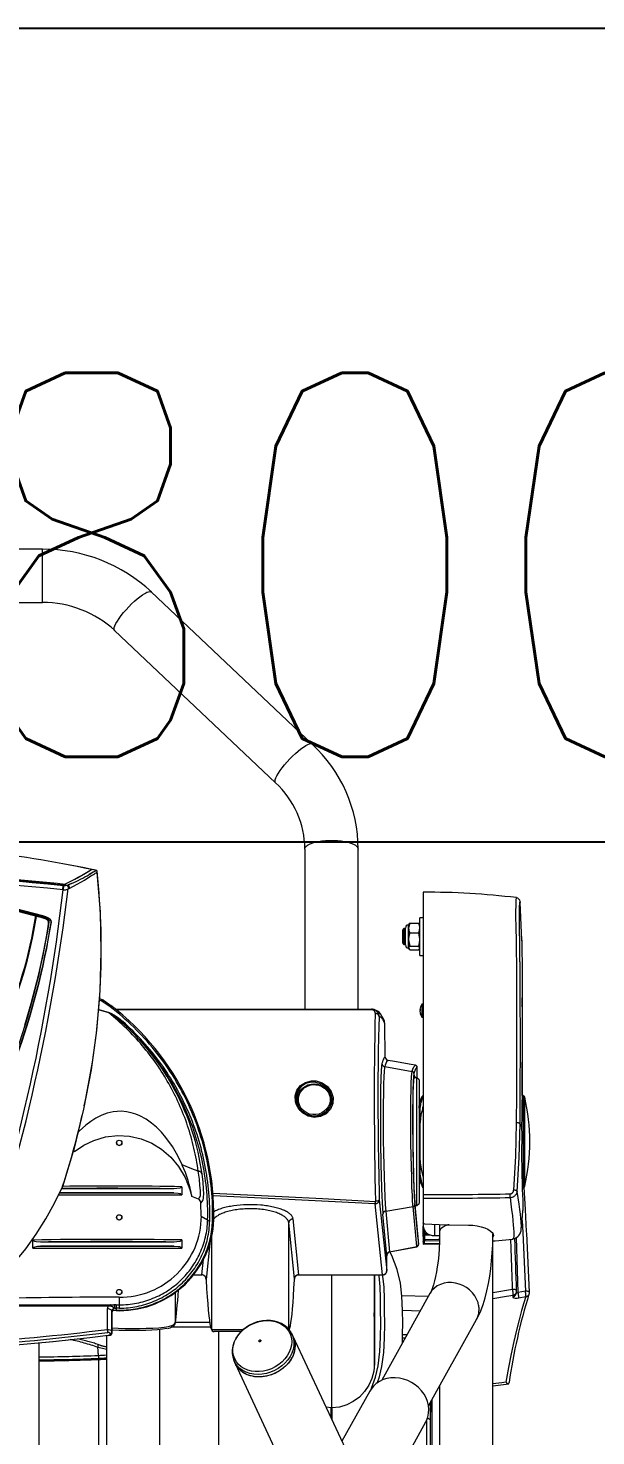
# Model space of a CAD drawing. Extents: x -32840 to 422982, y 280745 to 888746.
# Drawn here: x 218176 to 218509, y 401606 to 402431 of the extents above; entities that cross this region are included whole.
import ezdxf

# ---------------------------------------------------------------- set-up
doc = ezdxf.new("R2010")
doc.units = 0
doc.header["$LTSCALE"] = 1000
doc.header["$PDMODE"] = 3
doc.linetypes.add('HIDDEN', pattern=[0.375, 0.25, -0.125])
doc.linetypes.add('PHANTOM', pattern=[0.5, 0.25, -0.05, 0.05, -0.05, 0.05, -0.05])
doc.layers.get('Defpoints').update_dxf_attribs({"linetype": 'HIDDEN'})
doc.layers.add('a-dim', color=3, linetype='Continuous')
doc.layers.add('a-win', color=1, linetype='Continuous')
doc.layers.add('A-FUR', color=33, linetype='Continuous', plot=False, transparency=0.5)
doc.styles.add('ROMANS', font='romans.shx', dxfattribs={"width": 0.8})
doc.dimstyles.new('dim-1', dxfattribs={"dimscale": 100, "dimtxt": 2.25, "dimasz": 1, "dimexe": 1, "dimexo": 1, "dimgap": 0.5, "dimtad": 1, "dimdec": 0, "dimzin": 3, "dimdsep": 46, "dimtxsty": 'ROMANS', "dimblk": 'ARCHTICK', "dimcen": 0.0625, "dimdle": 1, "dimclrd": 256, "dimclre": 256, "dimclrt": 6, "dimadec": 0, "dimazin": 0, "dimtfac": 1, "dimtdec": 0, "dimtix": 1, "dimtmove": 1, "dimatfit": 3, "dimfxl": 1, "dimfrac": 2, "dimtolj": 1, "dimtzin": 3, "dimarcsym": 0})

# ---------------------------------------------------------------- blocks, each defined once
blk = doc.blocks.new('_ArchTick')
at = {"color": 0, "linetype": 'ByBlock', "const_width": 0.15}
blk.add_lwpolyline([(-0.5, -0.5), (0.5, 0.5)], dxfattribs=at)
blk = doc.blocks.new('*D2507')
at = {"layer": 'a-dim', "lineweight": -2, "transparency": 16777216}
for p, q in [((213890.62, 402331.23), (213890.62, 401854.05)), ((222690.62, 402331.23), (222690.62, 401854.05)), ((213790.62, 401954.05), (222790.62, 401954.05))]:
    blk.add_line(p, q, dxfattribs=at)
at = {"layer": 'Defpoints', "color": 0, "transparency": 16777216}
for p in [(213890.62, 402431.23), (222690.62, 402431.23), (222690.62, 401954.05)]:
    blk.add_point(p, dxfattribs=at)
at = {"layer": 'a-dim', "lineweight": -2, "transparency": 16777216, "xscale": 100, "yscale": 100, "zscale": 100, "rotation": 180}
blk.add_blockref('_ArchTick', (213890.62, 401954.05), dxfattribs=at)
at = {"layer": 'a-dim', "lineweight": -2, "transparency": 16777216, "xscale": 100, "yscale": 100, "zscale": 100}
blk.add_blockref('_ArchTick', (222690.62, 401954.05), dxfattribs=at)
at = {"layer": 'a-dim', "color": 6, "transparency": 16777216, "insert": (218290.62, 402116.55), "char_height": 225, "attachment_point": 5, "style": 'ROMANS'}
blk.add_mtext('\\A1;8800', dxfattribs=at)
blk = doc.blocks.new('REC-GYM-02A')
at = {"linetype": 'Continuous', "lineweight": 15}
for p, q in [((253.158, -923.287), (253.158, -916.39)), ((247.97, -922.012), (247.97, -918.294)), ((257.359, -918.798), (257.359, -923.023)), ((246.72, -918.86), (246.72, -925.415)), ((248.183, -919.145), (248.183, -921.205)), ((249.256, -919.432), (248.294, -921.169)), ((252.763, -922.539), (251.421, -919.659)), ((250.061, -920.293), (251.404, -923.173)), ((254.533, -920.319), (254.533, -923.337)), ((255.783, -923.198), (255.783, -920.319)), ((249.606, -921.895), (250.259, -920.717)), ((248.183, -921.205), (248.183, -921.621)), ((250.498, -921.501), (250.498, -921.231)), ((250.515, -921.267), (250.515, -921.501)), ((248.229, -921.544), (247.105, -923.573)), ((248.158, -921.495), (248.156, -921.495)), ((248.156, -921.539), (248.168, -921.539)), ((248.177, -921.556), (248.156, -921.558)), ((250.515, -921.484), (250.498, -921.484)), ((250.515, -921.501), (250.63, -921.514)), ((246.347, -922.064), (246.341, -922.095)), ((246.351, -922.063), (246.347, -922.064)), ((246.72, -922.018), (246.351, -922.063)), ((248.199, -924.178), (249.322, -922.15)), ((249.508, -924.618), (249.508, -922.421)), ((249.498, -924.618), (249.498, -922.537)), ((252.796, -922.62), (252.774, -922.565)), ((249.498, -922.996), (249.508, -922.997)), ((251.416, -923.198), (251.445, -923.251)), ((251.452, -923.264), (251.445, -923.251)), ((253.259, -923.287), (253.259, -923.287)), ((253.337, -923.391), (254.266, -923.391)), ((255.657, -923.242), (255.657, -923.547)), ((255.657, -923.278), (255.657, -923.242)), ((255.657, -923.759), (255.657, -923.278)), ((249.498, -923.579), (249.508, -923.695)), ((249.498, -923.612), (249.508, -923.728)), ((254.165, -923.492), (254.164, -923.5)), ((255.557, -923.78), (255.482, -923.78)), ((255.482, -923.78), (255.482, -923.78)), ((255.657, -923.726), (255.657, -923.759)), ((249.508, -924.013), (249.498, -923.977)), ((246.181, -924.168), (246.169, -924.211)), ((246.18, -924.168), (246.179, -924.171)), ((249.207, -924.721), (249.211, -925.067)), ((249.207, -924.721), (249.207, -924.721)), ((251.273, -924.618), (249.307, -924.618)), ((251.274, -924.617), (251.273, -924.617)), ((251.373, -924.5), (251.373, -924.503)), ((251.373, -924.503), (251.373, -924.518)), ((251.373, -924.503), (251.373, -924.503)), ((251.373, -924.518), (251.373, -924.518)), ((253.444, -924.503), (253.444, -924.5)), ((253.444, -924.511), (253.444, -924.503)), ((253.444, -924.503), (253.444, -924.503)), ((253.444, -924.511), (253.444, -924.511)), ((253.742, -924.618), (253.542, -924.618)), ((249.211, -925.067), (249.211, -925.067)), ((247.976, -925.35), (248.321, -925.343)), ((248.357, -925.403), (248.357, -925.342)), ((248.357, -925.519), (248.357, -925.403)), ((248.467, -925.328), (248.467, -925.397)), ((248.467, -925.328), (248.467, -925.328)), ((248.467, -925.397), (248.467, -925.397)), ((249.146, -925.156), (248.507, -925.278)), ((254.017, -925.437), (254.017, -925.247)), ((254.198, -925.295), (257.33, -925.295)), ((254.198, -925.389), (257.33, -925.388)), ((257.511, -925.246), (257.511, -925.437)), ((246.056, -925.691), (246.056, -925.701)), ((246.257, -925.462), (246.258, -925.462)), ((247.969, -925.802), (247.969, -925.642)), ((248.094, -925.54), (247.97, -925.544)), ((248.357, -925.563), (248.336, -925.563)), ((248.357, -925.519), (248.357, -925.568)), ((248.357, -925.563), (248.357, -925.763)), ((248.357, -925.763), (248.357, -925.568)), ((248.47, -925.467), (248.47, -925.471)), ((248.47, -925.471), (248.55, -926.289)), ((248.353, -925.769), (248.353, -925.771)), ((248.353, -925.83), (248.353, -925.771)), ((248.357, -926.415), (248.357, -925.84)), ((253.558, -925.996), (253.566, -926.307)), ((248.357, -926.501), (248.357, -926.415)), ((248.503, -926.242), (248.453, -926.292)), ((248.453, -929.192), (248.453, -926.292)), ((248.545, -926.242), (248.503, -926.242)), ((248.503, -926.242), (248.503, -929.242)), ((248.549, -926.284), (248.55, -926.289)), ((253.625, -926.391), (253.782, -926.46)), ((246.032, -926.657), (246.015, -926.66)), ((248.357, -926.488), (248.357, -926.471)), ((248.357, -933.064), (248.357, -926.501)), ((248.376, -926.676), (248.357, -926.676)), ((248.376, -926.677), (248.375, -926.677)), ((254.017, -926.687), (254.017, -926.496)), ((254.198, -926.545), (256.883, -926.545)), ((254.198, -926.638), (256.837, -926.638)), ((248.368, -926.955), (248.357, -926.955)), ((248.431, -928.528), (248.431, -926.98)), ((256.529, -927.516), (256.546, -927.576)), ((256.529, -927.516), (256.559, -927.526)), ((256.444, -927.959), (256.417, -927.988)), ((256.417, -927.988), (256.436, -927.993)), ((248.357, -928.529), (248.37, -928.529)), ((250.51, -928.709), (250.51, -928.72)), ((250.512, -928.756), (250.51, -928.72)), ((251.306, -928.72), (251.306, -928.709)), ((246.015, -928.825), (246.038, -928.829)), ((248.357, -928.808), (248.376, -928.808)), ((248.453, -929.192), (248.503, -929.242)), ((248.495, -929.234), (248.497, -929.487)), ((248.503, -929.242), (248.579, -929.242)), ((248.497, -929.487), (248.497, -929.487)), ((249.246, -929.727), (249.252, -930.507)), ((249.246, -929.727), (249.246, -929.727)), ((248.384, -930.664), (248.357, -930.664)), ((248.384, -930.97), (248.384, -930.664)), ((249.252, -930.507), (249.252, -930.507)), ((248.357, -930.97), (248.384, -930.97)), ((248.418, -930.731), (248.418, -930.739)), ((248.418, -930.819), (248.418, -930.852)), ((248.418, -930.833), (248.431, -930.833)), ((248.431, -930.841), (248.418, -930.841)), ((248.43, -930.841), (248.431, -930.833)), ((255.563, -930.848), (249.563, -930.848)), ((249.565, -930.848), (249.563, -930.848)), ((249.881, -930.848), (249.881, -934.607)), ((251.131, -934.607), (251.131, -930.848)), ((255.87, -931.067), (255.944, -931.094)), ((255.941, -931.063), (255.955, -931.068)), ((248.431, -932.11), (248.357, -932.11)), ((248.431, -932.11), (248.431, -932.506)), ((248.438, -932.263), (248.431, -932.274)), ((248.671, -932.241), (248.456, -932.241)), ((248.671, -932.329), (248.456, -932.329)), ((248.697, -932.274), (248.689, -932.261)), ((248.696, -932.285), (248.696, -932.274)), ((248.696, -932.485), (248.696, -932.285)), ((248.703, -932.285), (248.703, -932.281)), ((248.771, -932.356), (248.771, -932.416)), ((246.045, -932.467), (246.079, -933.35)), ((248.431, -932.506), (248.431, -932.996)), ((248.671, -932.642), (248.456, -932.642)), ((248.696, -932.754), (248.696, -932.485)), ((248.807, -932.366), (248.771, -932.366)), ((248.771, -932.416), (248.771, -932.751)), ((248.844, -932.403), (248.807, -932.366)), ((248.807, -932.387), (248.807, -932.366)), ((248.807, -932.741), (248.807, -932.387)), ((248.844, -932.42), (248.844, -932.403)), ((248.844, -932.703), (248.844, -932.42)), ((248.357, -932.996), (248.431, -932.996)), ((248.431, -932.832), (248.438, -932.843)), ((248.671, -932.866), (248.456, -932.866)), ((248.685, -932.843), (248.671, -932.866)), ((248.689, -932.845), (248.697, -932.832)), ((248.696, -932.832), (248.696, -932.754)), ((248.771, -932.741), (248.807, -932.741)), ((248.807, -932.741), (248.844, -932.703)), ((257.123, -932.897), (257.123, -932.927)), ((257.292, -933.032), (257.292, -933.003)), ((248.357, -933.592), (248.357, -933.064)), ((246.171, -933.463), (246.171, -933.465)), ((256.675, -933.768), (256.602, -933.798)), ((256.158, -934.11), (256.13, -934.126)), ((255.589, -939.728), (251.814, -936.159)), ((250.955, -937.067), (254.73, -940.636)), ((268.031, -940.388), (257.281, -940.388)), ((257.281, -941.638), (268.031, -941.638))]:
    blk.add_line(p, q, dxfattribs=at)
at = {"linetype": 'PHANTOM', "lineweight": 0}
for p, q in [((248.143, -918.33), (248.143, -921.699)), ((255.967, -922.635), (255.967, -919.002)), ((248.28, -921.196), (248.28, -919.508)), ((250.508, -924.618), (250.508, -921.484)), ((255.97, -922.731), (255.969, -922.661)), ((249.508, -922.987), (249.498, -922.987)), ((248.838, -923.144), (248.772, -923.143)), ((249.508, -923.157), (249.498, -923.157)), ((249.498, -923.228), (249.508, -923.228)), ((251.508, -923.337), (251.508, -925.837)), ((253.309, -923.337), (253.309, -923.337)), ((253.309, -923.337), (253.309, -925.577)), ((255.698, -923.207), (255.698, -923.242)), ((255.757, -923.341), (255.757, -923.828)), ((248.838, -923.789), (248.422, -923.775)), ((254.163, -923.509), (253.363, -923.509)), ((254.164, -923.5), (254.164, -924.211)), ((246.114, -924.081), (245.945, -924.111)), ((246.245, -924.144), (246.257, -924.101)), ((248.237, -924.109), (248.854, -924.13)), ((255.557, -923.79), (255.482, -923.79)), ((255.482, -923.839), (255.557, -923.839)), ((255.482, -924.094), (255.482, -923.919)), ((255.557, -923.919), (255.482, -923.919)), ((255.557, -923.839), (255.557, -923.79)), ((255.591, -923.841), (255.654, -923.875)), ((255.68, -923.916), (255.608, -923.918)), ((259.227, -923.916), (255.68, -923.916)), ((255.741, -923.885), (259.227, -923.885)), ((245.96, -924.234), (246.129, -924.205)), ((246.129, -924.205), (246.168, -925.493)), ((246.261, -924.277), (246.72, -924.198)), ((249.207, -924.721), (249.211, -925.067)), ((249.385, -926.381), (249.207, -924.721)), ((249.307, -924.621), (249.307, -924.618)), ((249.307, -924.621), (249.485, -926.285)), ((251.275, -924.621), (249.307, -924.621)), ((251.408, -925.932), (251.275, -924.621)), ((251.373, -924.503), (251.373, -924.518)), ((251.375, -924.526), (251.508, -925.837)), ((253.358, -925.356), (253.444, -924.511)), ((253.444, -924.511), (253.444, -924.503)), ((253.542, -924.621), (253.505, -924.988)), ((253.542, -924.618), (253.542, -924.621)), ((253.74, -924.621), (253.542, -924.621)), ((249.211, -925.067), (249.299, -926.041)), ((248.321, -925.416), (247.973, -925.421)), ((248.321, -925.343), (248.321, -925.416)), ((248.467, -925.328), (248.467, -925.397)), ((248.551, -926.265), (248.467, -925.328)), ((249.147, -925.16), (248.508, -925.282)), ((248.508, -925.282), (248.593, -926.219)), ((249.233, -926.115), (249.147, -925.16)), ((248.094, -925.807), (248.094, -925.54)), ((248.318, -925.557), (248.191, -925.559)), ((248.318, -925.581), (248.318, -925.654)), ((248.47, -925.467), (248.549, -926.284)), ((253.558, -925.996), (253.409, -925.913)), ((249.233, -926.115), (248.593, -926.219)), ((245.975, -926.698), (245.975, -928.081)), ((246.015, -928.093), (246.015, -926.66)), ((245.975, -928.081), (245.975, -928.787)), ((246.015, -928.825), (246.015, -928.093)), ((248.495, -929.234), (248.497, -929.487)), ((248.554, -929.271), (248.549, -929.242)), ((249.257, -929.503), (248.613, -929.39)), ((249.246, -929.727), (249.252, -930.507)), ((249.383, -930.67), (249.389, -930.67)), ((255.963, -930.846), (255.72, -930.774)), ((255.726, -930.763), (255.964, -930.833)), ((248.703, -932.285), (248.703, -932.291)), ((248.703, -932.291), (248.703, -932.487)), ((248.703, -932.487), (248.703, -932.749)), ((248.703, -932.749), (248.703, -932.822)), ((256.675, -933.764), (256.675, -933.768)), ((256.791, -933.743), (256.799, -933.743)), ((256.799, -933.757), (256.799, -933.743)), ((257.281, -940.388), (257.281, -941.638))]:
    blk.add_line(p, q, dxfattribs=at)
at = {"linetype": 'PHANTOM', "lineweight": 0, "flags": 128}
for points in [[(248.183, -921.205), (248.185, -921.214), (248.191, -921.222), (248.2, -921.23), (248.211, -921.236), (248.226, -921.242), (248.243, -921.246), (248.258, -921.248)], [(245.945, -924.111), (245.993, -923.963), (246.047, -923.783), (246.107, -923.568), (246.169, -923.324), (246.231, -923.057), (246.293, -922.766), (246.355, -922.444), (246.414, -922.1)], [(246.414, -922.1), (246.509, -922.088), (246.72, -922.062)], [(249.312, -924.614), (249.307, -924.588), (249.28, -924.328), (249.269, -924.06), (249.268, -923.789), (249.266, -923.464), (249.269, -923.134), (249.287, -922.8), (249.331, -922.466), (249.397, -922.199), (249.444, -922.071)], [(249.578, -921.929), (249.564, -921.962), (249.472, -922.22), (249.41, -922.485), (249.369, -922.82), (249.353, -923.154), (249.351, -923.484), (249.353, -923.808), (249.354, -924.077), (249.362, -924.341), (249.386, -924.598), (249.39, -924.618)], [(251.445, -923.251), (251.421, -923.2), (251.397, -923.122), (251.387, -923.039), (251.39, -922.955), (251.406, -922.869), (251.436, -922.784), (251.477, -922.702), (251.531, -922.623), (251.596, -922.55), (251.67, -922.483), (251.752, -922.424), (251.841, -922.375), (251.934, -922.335), (252.032, -922.306), (252.13, -922.289), (252.228, -922.283), (252.324, -922.288), (252.416, -922.305), (252.502, -922.334), (252.581, -922.373), (252.651, -922.422), (252.711, -922.481), (252.76, -922.547), (252.789, -922.602)], [(252.2, -923.525), (252.104, -923.543), (252.008, -923.548), (251.915, -923.542), (251.826, -923.524), (251.742, -923.495), (251.666, -923.456), (251.599, -923.407), (251.542, -923.348), (251.497, -923.282), (251.464, -923.21), (251.444, -923.132), (251.437, -923.051), (251.443, -922.968), (251.463, -922.884), (251.496, -922.802), (251.541, -922.722), (251.597, -922.647), (251.664, -922.578), (251.74, -922.516), (251.823, -922.463), (251.912, -922.418), (252.005, -922.385), (252.101, -922.362), (252.197, -922.351), (252.292, -922.351), (252.384, -922.363), (252.47, -922.386), (252.55, -922.42), (252.622, -922.465), (252.684, -922.519), (252.735, -922.581), (252.774, -922.651), (252.801, -922.726), (252.815, -922.806), (252.815, -922.888), (252.802, -922.972), (252.776, -923.055), (252.737, -923.136), (252.686, -923.213), (252.624, -923.286), (252.553, -923.351), (252.473, -923.409), (252.387, -923.458), (252.295, -923.497), (252.2, -923.525)], [(255.969, -922.661), (255.969, -922.656), (255.969, -922.651), (255.97, -922.647), (255.971, -922.643), (255.972, -922.641), (255.973, -922.639), (255.975, -922.638), (255.976, -922.638)], [(252.187, -923.093), (252.178, -923.093), (252.169, -923.091), (252.163, -923.086), (252.16, -923.078), (252.161, -923.07), (252.166, -923.062), (252.173, -923.056), (252.182, -923.052), (252.191, -923.052), (252.2, -923.054), (252.206, -923.06), (252.208, -923.067), (252.208, -923.075), (252.203, -923.083), (252.196, -923.089), (252.187, -923.093)], [(255.783, -922.87), (255.873, -922.889), (255.983, -922.918)], [(248.734, -923.212), (248.744, -923.212), (248.838, -923.214)], [(253.309, -923.337), (253.297, -923.337), (253.271, -923.337), (253.231, -923.337), (253.178, -923.337), (253.111, -923.337), (253.034, -923.337), (252.946, -923.337), (252.849, -923.337), (252.746, -923.337), (252.636, -923.337), (252.575, -923.337)], [(255.657, -923.373), (255.655, -923.373), (255.506, -923.367), (255.343, -923.363), (255.179, -923.361), (255.01, -923.362), (254.85, -923.365), (254.694, -923.372), (254.556, -923.38), (254.43, -923.393), (254.329, -923.41), (254.249, -923.432), (254.195, -923.458), (254.167, -923.49), (254.164, -923.5)], [(255.698, -923.242), (255.69, -923.244), (255.682, -923.247), (255.675, -923.25), (255.669, -923.255), (255.664, -923.26), (255.66, -923.266), (255.658, -923.272), (255.657, -923.278)], [(255.757, -923.341), (255.734, -923.341), (255.703, -923.333), (255.679, -923.319), (255.663, -923.3), (255.657, -923.278)], [(255.741, -923.203), (255.739, -923.203), (255.698, -923.207)], [(255.698, -923.242), (255.701, -923.253), (255.709, -923.263), (255.721, -923.269), (255.737, -923.271), (255.749, -923.271)], [(255.482, -923.79), (255.482, -923.787), (255.482, -923.785), (255.482, -923.784), (255.482, -923.782), (255.482, -923.781), (255.482, -923.78), (255.482, -923.78), (255.482, -923.78)], [(255.557, -923.79), (255.557, -923.787), (255.557, -923.785), (255.557, -923.784), (255.557, -923.782), (255.557, -923.781), (255.557, -923.78), (255.557, -923.78), (255.557, -923.78)], [(255.757, -923.828), (255.738, -923.827), (255.719, -923.823), (255.702, -923.816), (255.686, -923.808), (255.674, -923.797), (255.665, -923.785), (255.659, -923.772), (255.657, -923.759)], [(246.257, -924.101), (246.253, -924.088), (246.232, -924.079), (246.198, -924.075), (246.154, -924.076), (246.114, -924.081)], [(246.72, -924.062), (246.402, -924.117), (246.245, -924.144)], [(247.07, -923.969), (247.102, -924.051), (247.146, -924.128), (247.202, -924.201), (247.268, -924.266), (247.342, -924.322), (247.423, -924.368), (247.509, -924.403), (247.599, -924.427), (247.689, -924.438), (247.779, -924.436), (247.866, -924.422), (247.948, -924.396), (248.024, -924.358), (248.091, -924.31), (248.149, -924.252), (248.195, -924.185), (248.199, -924.178)], [(255.482, -923.919), (255.482, -923.916), (255.482, -923.91), (255.482, -923.901), (255.482, -923.89), (255.482, -923.878), (255.482, -923.864), (255.482, -923.851), (255.482, -923.839)], [(255.557, -923.919), (255.557, -923.916), (255.557, -923.91), (255.557, -923.901), (255.557, -923.89), (255.557, -923.878), (255.557, -923.864), (255.557, -923.851), (255.557, -923.839)], [(255.608, -923.918), (255.603, -923.916), (255.598, -923.91), (255.594, -923.902), (255.591, -923.891), (255.589, -923.878), (255.589, -923.865), (255.589, -923.852), (255.591, -923.841)], [(255.654, -923.875), (255.656, -923.883), (255.658, -923.891), (255.66, -923.898), (255.664, -923.904), (255.667, -923.909), (255.671, -923.912), (255.675, -923.915), (255.68, -923.916)], [(245.864, -924.208), (245.864, -924.211), (245.868, -924.217), (245.877, -924.222), (245.888, -924.227), (245.903, -924.23), (245.921, -924.233), (245.94, -924.234), (245.96, -924.234)], [(246.038, -925.892), (246.022, -925.603), (245.96, -924.234)], [(246.129, -924.205), (246.143, -924.199), (246.157, -924.193), (246.169, -924.191), (246.175, -924.192), (246.177, -924.195)], [(246.164, -924.243), (246.165, -924.247), (246.17, -924.254), (246.178, -924.261), (246.19, -924.267), (246.205, -924.272), (246.222, -924.275), (246.241, -924.277), (246.261, -924.277)], [(251.293, -924.616), (251.293, -924.616), (251.294, -924.619)], [(248.357, -925.403), (248.357, -925.405), (248.355, -925.408), (248.351, -925.41), (248.347, -925.412), (248.341, -925.413), (248.335, -925.414), (248.328, -925.415), (248.321, -925.416)], [(248.508, -925.282), (248.507, -925.279), (248.507, -925.278)], [(249.147, -925.16), (249.146, -925.157), (249.146, -925.156)], [(246.056, -925.701), (246.053, -925.737), (246.057, -925.863), (246.064, -925.945), (246.074, -926.039), (246.089, -926.153), (246.106, -926.28), (246.127, -926.422), (246.15, -926.576)], [(246.32, -926.431), (246.3, -926.282), (246.282, -926.141), (246.265, -926.008), (246.252, -925.888), (246.242, -925.79), (246.235, -925.703), (246.232, -925.628), (246.231, -925.565), (246.234, -925.516), (246.241, -925.482), (246.25, -925.464), (246.257, -925.462)], [(246.72, -925.564), (246.719, -925.566), (246.716, -925.574)], [(247.749, -925.796), (247.775, -925.789), (247.838, -925.766), (247.889, -925.741), (247.929, -925.714), (247.955, -925.685), (247.968, -925.655), (247.969, -925.642)], [(248.252, -925.582), (248.318, -925.581), (248.318, -925.581), (248.318, -925.581)], [(248.318, -925.443), (248.318, -925.445), (248.318, -925.479), (248.318, -925.557)], [(253.293, -925.897), (253.288, -925.898), (253.284, -925.898), (253.279, -925.9), (253.275, -925.902), (253.272, -925.904), (253.27, -925.906), (253.269, -925.909), (253.268, -925.912)], [(253.409, -925.913), (253.408, -925.907), (253.405, -925.902), (253.401, -925.897), (253.394, -925.892), (253.387, -925.889), (253.378, -925.886), (253.369, -925.884), (253.359, -925.883)], [(248.593, -926.219), (248.596, -926.26), (248.603, -926.36), (248.609, -926.48), (248.618, -926.677), (248.625, -926.904), (248.632, -927.156), (248.638, -927.424), (248.642, -927.701), (248.644, -927.979), (248.645, -928.251), (248.645, -928.508), (248.642, -928.743), (248.639, -928.951), (248.634, -929.124), (248.627, -929.258), (248.621, -929.342), (248.613, -929.39)], [(249.257, -929.503), (249.262, -929.477), (249.271, -929.393), (249.278, -929.262), (249.285, -929.088), (249.289, -928.876), (249.292, -928.631), (249.294, -928.362), (249.293, -928.075), (249.29, -927.779), (249.286, -927.483), (249.28, -927.193), (249.273, -926.919), (249.265, -926.669), (249.255, -926.449), (249.245, -926.266), (249.239, -926.184), (249.233, -926.115)], [(249.385, -926.381), (249.387, -926.374), (249.392, -926.368), (249.401, -926.362), (249.411, -926.356), (249.424, -926.351), (249.439, -926.347), (249.456, -926.344), (249.473, -926.343)], [(249.389, -930.67), (249.397, -930.441), (249.403, -930.176), (249.409, -929.882), (249.413, -929.559), (249.415, -929.212), (249.416, -928.847), (249.415, -928.469), (249.413, -928.08), (249.409, -927.687), (249.403, -927.296), (249.397, -926.908), (249.389, -926.531), (249.385, -926.381)], [(253.289, -926.537), (251.66, -926.456), (250.715, -926.408), (249.473, -926.343)], [(249.485, -926.285), (251.672, -926.397), (253.283, -926.476)], [(253.542, -926.985), (253.521, -926.795), (253.51, -926.635), (253.508, -926.512), (253.51, -926.446), (253.515, -926.401), (253.518, -926.386), (253.52, -926.381), (253.521, -926.379), (253.522, -926.378), (253.522, -926.378), (253.522, -926.378), (253.522, -926.377), (253.524, -926.374), (253.532, -926.361), (253.566, -926.307)], [(246.15, -926.576), (246.103, -927.369), (246.084, -928.158)], [(246.172, -928.187), (246.191, -927.4), (246.237, -926.608)], [(253.58, -926.461), (253.58, -926.461), (253.58, -926.461), (253.58, -926.462), (253.58, -926.462), (253.58, -926.463), (253.579, -926.465), (253.579, -926.471), (253.578, -926.485), (253.577, -926.53), (253.58, -926.594), (253.588, -926.713), (253.603, -926.866), (253.631, -927.048)], [(256.005, -934.058), (255.932, -933.131), (255.91, -932.205), (255.937, -931.278), (256.014, -930.352), (256.141, -929.428), (256.317, -928.507), (256.542, -927.592), (256.815, -926.683)], [(246.171, -933.465), (246.171, -933.465), (246.175, -933.451), (246.18, -933.413), (246.184, -933.35), (246.187, -933.267), (246.189, -933.162), (246.189, -933.08), (246.188, -932.989), (246.185, -932.802), (246.179, -932.425), (246.171, -931.704), (246.166, -930.975), (246.165, -930.239), (246.166, -929.496), (246.168, -928.844), (246.172, -928.187)], [(250.909, -928.312), (251.051, -928.341), (251.184, -928.418), (251.241, -928.472), (251.287, -928.535), (251.323, -928.603), (251.346, -928.676), (251.354, -928.82), (251.314, -928.95), (251.232, -929.058), (251.114, -929.134), (250.97, -929.17), (250.865, -929.167), (250.72, -929.123), (250.596, -929.037), (250.509, -928.918), (250.467, -928.779), (250.475, -928.636), (250.532, -928.503), (250.631, -928.398), (250.76, -928.331), (250.909, -928.312)], [(250.51, -928.72), (250.512, -928.684), (250.527, -928.614), (250.555, -928.547), (250.596, -928.487), (250.648, -928.436), (250.71, -928.394), (250.779, -928.364), (250.852, -928.348), (250.928, -928.344), (251.003, -928.355), (251.074, -928.378), (251.14, -928.414), (251.197, -928.461), (251.243, -928.517), (251.278, -928.581), (251.299, -928.649), (251.306, -928.72)], [(250.537, -928.762), (250.537, -928.692), (250.552, -928.625), (250.58, -928.561), (250.621, -928.503), (250.673, -928.455), (250.734, -928.416), (250.801, -928.39), (250.873, -928.377), (250.946, -928.377), (251.018, -928.391), (251.086, -928.418), (251.146, -928.456), (251.198, -928.505), (251.238, -928.563), (251.266, -928.627), (251.28, -928.695), (251.28, -928.764), (251.265, -928.832), (251.237, -928.896), (251.196, -928.953), (251.144, -929.002), (251.083, -929.04), (251.015, -929.066), (250.943, -929.08), (250.87, -929.079), (250.799, -929.066), (250.731, -929.039), (250.67, -929), (250.619, -928.951), (250.578, -928.893), (250.551, -928.829), (250.537, -928.762)], [(248.613, -929.39), (248.61, -929.401), (248.597, -929.44), (248.572, -929.499), (248.546, -929.531), (248.538, -929.535)], [(249.18, -929.649), (249.213, -929.616), (249.246, -929.539), (249.257, -929.503)], [(255.433, -930.553), (255.43, -930.551), (255.427, -930.55), (255.423, -930.55), (255.419, -930.551), (255.414, -930.552), (255.41, -930.555), (255.405, -930.557), (255.4, -930.561)], [(255.72, -930.774), (255.662, -930.749), (255.607, -930.718), (255.5, -930.644), (255.4, -930.561)], [(255.433, -930.553), (255.625, -930.705), (255.726, -930.763)], [(249.557, -930.835), (252.258, -930.834), (253.951, -930.833), (255.544, -930.832)], [(249.565, -930.848), (249.564, -930.848), (249.563, -930.847), (249.562, -930.846), (249.561, -930.845), (249.559, -930.843), (249.558, -930.84), (249.558, -930.838), (249.557, -930.835)], [(255.563, -930.848), (253.961, -930.848), (252.266, -930.848), (249.565, -930.848)], [(255.694, -930.905), (255.689, -930.91), (255.685, -930.914), (255.681, -930.92), (255.679, -930.925), (255.677, -930.93), (255.676, -930.934), (255.677, -930.938), (255.679, -930.94)], [(255.694, -930.905), (255.886, -931.035), (255.941, -931.063)], [(248.703, -932.357), (248.7, -932.357), (248.698, -932.356), (248.697, -932.354), (248.696, -932.353)], [(248.703, -932.487), (248.7, -932.487), (248.698, -932.486), (248.697, -932.486), (248.696, -932.485)], [(248.703, -932.749), (248.7, -932.749), (248.698, -932.75), (248.697, -932.752), (248.696, -932.754)], [(246.099, -933.173), (246.099, -933.195), (246.095, -933.27), (246.091, -933.324), (246.086, -933.359), (246.082, -933.371), (246.08, -933.363)], [(256.652, -933.684), (256.464, -933.782), (256.299, -933.878), (256.144, -933.974), (256.086, -934.011), (256.062, -934.025), (256.043, -934.037)], [(256.652, -933.684), (256.664, -933.678), (256.676, -933.672)], [(256.802, -933.649), (256.733, -933.652), (256.676, -933.672)], [(256.802, -933.649), (256.805, -933.649), (256.809, -933.649)], [(256.006, -934.102), (256.089, -934.06), (256.186, -934.01)], [(256.602, -933.798), (256.638, -933.781), (256.675, -933.764)], [(256.675, -933.764), (256.689, -933.758), (256.702, -933.753)], [(256.702, -933.753), (256.744, -933.742), (256.791, -933.743)], [(256.043, -934.037), (256.024, -934.048), (256.005, -934.058)], [(256.026, -934.103), (256.078, -934.115), (256.13, -934.126)], [(251.131, -934.607), (251.124, -934.637), (251.103, -934.667), (251.069, -934.695), (251.022, -934.722), (250.964, -934.746), (250.896, -934.766), (250.818, -934.783), (250.734, -934.797), (250.645, -934.806), (250.553, -934.81), (250.459, -934.81), (250.367, -934.806), (250.278, -934.797), (250.193, -934.783), (250.116, -934.766), (250.048, -934.746), (249.989, -934.722), (249.943, -934.695), (249.909, -934.667), (249.888, -934.637), (249.881, -934.607)], [(251.814, -936.159), (251.822, -936.169), (251.826, -936.195), (251.822, -936.23), (251.807, -936.274), (251.783, -936.325), (251.75, -936.382), (251.709, -936.445), (251.66, -936.511), (251.606, -936.58), (251.546, -936.65), (251.483, -936.718), (251.418, -936.785), (251.352, -936.847), (251.286, -936.904), (251.223, -936.955), (251.164, -936.998), (251.109, -937.033), (251.061, -937.058), (251.019, -937.073), (250.986, -937.078), (250.962, -937.072), (250.955, -937.067)], [(255.589, -939.728), (255.597, -939.739), (255.601, -939.764), (255.597, -939.799), (255.582, -939.843), (255.558, -939.894), (255.525, -939.952), (255.484, -940.014), (255.435, -940.081), (255.381, -940.15), (255.321, -940.219), (255.258, -940.288), (255.193, -940.354), (255.127, -940.416), (255.061, -940.474), (254.998, -940.524), (254.939, -940.567), (254.884, -940.602), (254.836, -940.627), (254.794, -940.642), (254.761, -940.647), (254.737, -940.642), (254.73, -940.636)]]:
    blk.add_lwpolyline(points, dxfattribs=at)
at = {"linetype": 'Continuous', "lineweight": 15, "flags": 128}
for points in [[(248.294, -921.169), (248.278, -921.2), (248.246, -921.284), (248.227, -921.372), (248.222, -921.462), (248.231, -921.555), (248.252, -921.646), (248.287, -921.736), (248.334, -921.822), (248.393, -921.902), (248.462, -921.976), (248.54, -922.041), (248.626, -922.097), (248.718, -922.142), (248.814, -922.176), (248.912, -922.198), (249.012, -922.207)], [(248.158, -921.557), (248.157, -921.55), (248.156, -921.539)], [(249.498, -922.537), (249.513, -922.362), (249.558, -922.191), (249.63, -922.029), (249.728, -921.882), (249.85, -921.752), (249.994, -921.645), (250.148, -921.568), (250.315, -921.519), (250.498, -921.501)], [(249.012, -922.207), (249.11, -922.204), (249.205, -922.189), (249.296, -922.161), (249.38, -922.121), (249.456, -922.071), (249.522, -922.01), (249.578, -921.941), (249.606, -921.895)], [(251.416, -923.198), (251.393, -923.148), (251.369, -923.069), (251.358, -922.986), (251.361, -922.901), (251.378, -922.815), (251.407, -922.729), (251.449, -922.646), (251.503, -922.567), (251.568, -922.494), (251.642, -922.427), (251.725, -922.368), (251.814, -922.318), (251.908, -922.278), (252.006, -922.249), (252.105, -922.232), (252.204, -922.225), (252.3, -922.231), (252.392, -922.248), (252.479, -922.277), (252.558, -922.316), (252.628, -922.366), (252.688, -922.424), (252.737, -922.491), (252.774, -922.564), (252.774, -922.565)], [(251.416, -923.198), (251.386, -923.131), (251.365, -923.051), (251.358, -922.968), (251.364, -922.882), (251.383, -922.796), (251.415, -922.711), (251.46, -922.629), (251.516, -922.551), (251.583, -922.479), (251.66, -922.413), (251.744, -922.356), (251.834, -922.309), (251.929, -922.271), (252.027, -922.244), (252.126, -922.229), (252.225, -922.226), (252.32, -922.234), (252.412, -922.254), (252.497, -922.285), (252.574, -922.326), (252.642, -922.378), (252.7, -922.438), (252.746, -922.506), (252.774, -922.565)], [(252.198, -923.529), (252.249, -923.515), (252.339, -923.482), (252.427, -923.439), (252.508, -923.388), (252.584, -923.328), (252.651, -923.262), (252.709, -923.189), (252.757, -923.111), (252.794, -923.029), (252.819, -922.945), (252.832, -922.861), (252.832, -922.777), (252.82, -922.696), (252.796, -922.619), (252.787, -922.601)], [(252.789, -922.602), (252.796, -922.62), (252.796, -922.62)], [(248.838, -923.024), (248.838, -923.225), (248.836, -923.485), (248.837, -923.782), (248.853, -924.119), (248.891, -924.423), (248.969, -924.741), (249.093, -925.07), (249.137, -925.158)], [(251.453, -923.265), (251.492, -923.323), (251.546, -923.383), (251.61, -923.435), (251.681, -923.478), (251.76, -923.512), (251.845, -923.535), (251.934, -923.549), (252.027, -923.551), (252.12, -923.543), (252.198, -923.529)], [(252.626, -923.287), (252.727, -923.287), (252.825, -923.287), (252.916, -923.287), (252.999, -923.287), (253.072, -923.287), (253.135, -923.287), (253.185, -923.287), (253.223, -923.287), (253.248, -923.287), (253.259, -923.287)], [(253.341, -923.39), (253.329, -923.351), (253.314, -923.32), (253.3, -923.303), (253.281, -923.291), (253.259, -923.287)], [(254.35, -923.364), (254.35, -923.364), (254.291, -923.38), (254.241, -923.401), (254.204, -923.426), (254.181, -923.452), (254.167, -923.482), (254.166, -923.492)], [(254.365, -923.362), (254.368, -923.361), (254.467, -923.344), (254.582, -923.331), (254.717, -923.322), (254.861, -923.316), (255.018, -923.312), (255.174, -923.312), (255.334, -923.313), (255.484, -923.317), (255.63, -923.323), (255.657, -923.326)], [(255.742, -923.199), (255.7, -923.203), (255.689, -923.203)], [(255.741, -923.203), (255.741, -923.201), (255.741, -923.2), (255.741, -923.199), (255.742, -923.199)], [(247.105, -923.573), (247.069, -923.641), (247.007, -923.778), (246.951, -923.924), (246.902, -924.081), (246.86, -924.244), (246.824, -924.413), (246.794, -924.586), (246.769, -924.764), (246.75, -924.947), (246.735, -925.134), (246.725, -925.325), (246.72, -925.52), (246.72, -925.577)], [(255.657, -923.547), (255.657, -923.584), (255.657, -923.617), (255.657, -923.648), (255.657, -923.676), (255.657, -923.7), (255.657, -923.722), (255.657, -923.732)], [(258.883, -924.108), (258.546, -924.345), (258.232, -924.613), (257.94, -924.91), (257.672, -925.23), (257.427, -925.57), (257.203, -925.93), (257, -926.302), (256.815, -926.683)], [(245.865, -924.205), (245.928, -925.596), (245.93, -925.632)], [(247.969, -925.642), (247.97, -925.554), (247.974, -925.391), (247.981, -925.235), (247.992, -925.085), (248.007, -924.944), (248.024, -924.811), (248.044, -924.689), (248.066, -924.577), (248.09, -924.477), (248.115, -924.389), (248.14, -924.313), (248.164, -924.252), (248.186, -924.203), (248.199, -924.178)], [(251.293, -924.616), (251.288, -924.617), (251.27, -924.618)], [(251.275, -924.621), (251.275, -924.62), (251.274, -924.618)], [(251.373, -924.518), (251.368, -924.551), (251.356, -924.571)], [(246.723, -925.414), (246.665, -925.419), (246.257, -925.46)], [(248.357, -925.342), (248.093, -925.346), (247.976, -925.348)], [(254.198, -925.295), (254.098, -925.288), (254.069, -925.281), (254.05, -925.275), (254.03, -925.266), (254.023, -925.26), (254.018, -925.253), (254.017, -925.248), (254.017, -925.247)], [(254.017, -925.437), (254.018, -925.432), (254.021, -925.426), (254.03, -925.418), (254.063, -925.404), (254.13, -925.392), (254.198, -925.389)], [(257.511, -925.246), (257.51, -925.252), (257.506, -925.258), (257.497, -925.265), (257.464, -925.28), (257.398, -925.292), (257.33, -925.295)], [(257.33, -925.388), (257.43, -925.396), (257.458, -925.402), (257.478, -925.408), (257.497, -925.418), (257.504, -925.423), (257.509, -925.43), (257.511, -925.435), (257.511, -925.437)], [(245.93, -925.637), (245.956, -926.149), (245.986, -926.677)], [(246.055, -925.701), (246.029, -925.998), (246.02, -926.129)], [(247.292, -925.788), (247.188, -925.784), (247.088, -925.771), (246.995, -925.749), (246.912, -925.721), (246.84, -925.687), (246.782, -925.65), (246.74, -925.611), (246.715, -925.573), (246.708, -925.537), (246.719, -925.504), (246.721, -925.503)], [(246.718, -925.578), (246.719, -925.578), (246.72, -925.577)], [(247.972, -925.448), (248.004, -925.447), (248.318, -925.443)], [(248.321, -925.815), (247.807, -925.796), (247.292, -925.788)], [(248.321, -925.815), (248.333, -925.817), (248.344, -925.821), (248.352, -925.828), (248.357, -925.836), (248.357, -925.84)], [(246.043, -927.784), (246.047, -927.575), (246.048, -927.355), (246.046, -927.153), (246.041, -926.948), (246.037, -926.783), (246.031, -926.622), (246.027, -926.495), (246.023, -926.379), (246.02, -926.287), (246.018, -926.212), (246.018, -926.154), (246.019, -926.129)], [(256.529, -927.516), (256.314, -927.661), (256.079, -927.773), (255.801, -927.854), (255.514, -927.887), (255.239, -927.87), (254.97, -927.809), (254.719, -927.706), (254.489, -927.565), (254.275, -927.38), (254.093, -927.163), (253.938, -926.904), (253.825, -926.622), (253.782, -926.46)], [(254.198, -926.545), (254.098, -926.537), (254.069, -926.531), (254.05, -926.525), (254.03, -926.515), (254.023, -926.51), (254.018, -926.503), (254.017, -926.498), (254.017, -926.496)], [(254.017, -926.687), (254.018, -926.681), (254.021, -926.676), (254.03, -926.668), (254.063, -926.654), (254.13, -926.641), (254.198, -926.638)], [(248.431, -927.367), (248.424, -927.25), (248.413, -927.147), (248.394, -927.061), (248.376, -926.993), (248.366, -926.944), (248.358, -926.918), (248.353, -926.914)], [(253.631, -927.048), (253.776, -927.106), (254.004, -927.196)], [(254.004, -927.196), (254.11, -927.413), (254.236, -927.628), (254.388, -927.839), (254.492, -927.962), (254.61, -928.081), (254.723, -928.177), (254.851, -928.268), (254.995, -928.347), (255.094, -928.389), (255.2, -928.422), (255.312, -928.445), (255.427, -928.455), (255.529, -928.453), (255.627, -928.442), (255.764, -928.41), (255.888, -928.365), (256.027, -928.296), (256.15, -928.218), (256.261, -928.132), (256.417, -927.988)], [(246.048, -928.095), (246.046, -927.885), (246.043, -927.784)], [(246.044, -932.456), (246.044, -932.463), (246.044, -932.469), (246.044, -932.464), (246.043, -932.45), (246.043, -932.412), (246.042, -932.354), (246.041, -932.288), (246.039, -932.146), (246.037, -931.995), (246.036, -931.808), (246.034, -931.615), (246.032, -931.221), (246.032, -930.819), (246.032, -930.411), (246.032, -930.205), (246.034, -929.79), (246.036, -929.37), (246.038, -928.945), (246.039, -928.514), (246.04, -928.398)], [(248.354, -928.57), (248.365, -928.553), (248.374, -928.513), (248.389, -928.452), (248.409, -928.374), (248.422, -928.276), (248.431, -928.142)], [(250.912, -928.332), (250.909, -928.332), (250.771, -928.35), (250.65, -928.412), (250.556, -928.511), (250.503, -928.635), (250.495, -928.77), (250.534, -928.9), (250.617, -929.012), (250.734, -929.093), (250.871, -929.134), (250.97, -929.137), (251.106, -929.105), (251.217, -929.033), (251.295, -928.933), (251.333, -928.81), (251.325, -928.675), (251.27, -928.543), (251.172, -928.433), (251.047, -928.36), (250.912, -928.332)], [(248.368, -928.529), (248.366, -928.537), (248.36, -928.561)], [(248.453, -928.529), (248.438, -928.642), (248.408, -928.729), (248.391, -928.782), (248.38, -928.807), (248.376, -928.808)], [(251.313, -928.635), (251.319, -928.673), (251.319, -928.745), (251.305, -928.815), (251.278, -928.882), (251.238, -928.944), (251.186, -928.997), (251.126, -929.04), (251.057, -929.072), (250.984, -929.092), (250.908, -929.099), (250.833, -929.092), (250.759, -929.072), (250.691, -929.04), (250.63, -928.997), (250.579, -928.944), (250.539, -928.882), (250.512, -928.815), (250.498, -928.745), (250.498, -928.673), (250.509, -928.609)], [(251.306, -928.72), (251.306, -928.721), (251.299, -928.792), (251.278, -928.86), (251.243, -928.924), (251.196, -928.98), (251.139, -929.027), (251.073, -929.063), (251.002, -929.086), (250.927, -929.096), (250.851, -929.093), (250.778, -929.076), (250.709, -929.046), (250.647, -929.004), (250.595, -928.953), (250.554, -928.892), (250.526, -928.826), (250.512, -928.756)], [(257.696, -930.475), (257.545, -930.982), (257.366, -931.669), (257.262, -932.139), (257.2, -932.46), (257.162, -932.68), (257.144, -932.79), (257.136, -932.845), (257.138, -932.901), (257.159, -932.934), (257.194, -932.96), (257.239, -932.976), (257.285, -932.99), (257.379, -933.017), (258.125, -933.212)], [(248.538, -929.535), (248.636, -929.553), (249.03, -929.622), (249.18, -929.649)], [(249.252, -930.507), (249.263, -930.567), (249.266, -930.573)], [(249.265, -930.573), (249.281, -930.609), (249.321, -930.687), (249.357, -930.739), (249.391, -930.777), (249.429, -930.806), (249.471, -930.829), (249.518, -930.844), (249.563, -930.848)], [(255.87, -931.067), (255.829, -931.043), (255.679, -930.94)], [(255.941, -931.063), (255.894, -931.05), (255.848, -931.041), (255.84, -931.041), (255.837, -931.042), (255.836, -931.043), (255.835, -931.044), (255.835, -931.046), (255.837, -931.048), (255.84, -931.051), (255.851, -931.058), (255.87, -931.067)], [(246.086, -931.961), (246.09, -932.386), (246.096, -932.751), (246.099, -932.932), (246.101, -933.022), (246.101, -933.105), (246.099, -933.173)], [(248.431, -932.285), (248.431, -932.288), (248.456, -932.329)], [(248.456, -932.329), (248.438, -932.406), (248.431, -932.485)], [(248.456, -932.241), (248.438, -932.262), (248.438, -932.263)], [(248.696, -932.285), (248.696, -932.282), (248.671, -932.241)], [(248.671, -932.329), (248.689, -932.307), (248.696, -932.285)], [(248.696, -932.485), (248.696, -932.474), (248.671, -932.329)], [(248.431, -932.485), (248.431, -932.496), (248.456, -932.642)], [(248.456, -932.642), (248.447, -932.667), (248.431, -932.754)], [(248.671, -932.642), (248.689, -932.565), (248.696, -932.485)], [(248.696, -932.754), (248.681, -932.667), (248.671, -932.642)], [(248.431, -932.754), (248.433, -932.781), (248.456, -932.866)], [(248.456, -932.866), (248.438, -932.844), (248.438, -932.843)], [(248.671, -932.866), (248.695, -932.781), (248.696, -932.754)], [(257.075, -932.899), (257.077, -932.921), (257.095, -932.949), (257.142, -932.986), (257.204, -933.014), (257.271, -933.037)], [(257.123, -932.89), (257.125, -932.909), (257.136, -932.926), (257.172, -932.955), (257.228, -932.981), (257.292, -933.003)], [(257.292, -933.032), (257.227, -933.01), (257.156, -932.974), (257.135, -932.955), (257.124, -932.936), (257.124, -932.927)], [(257.292, -933.003), (257.928, -933.173), (258.581, -933.321), (259.244, -933.445), (259.92, -933.546), (260.593, -933.624), (261.273, -933.68), (261.965, -933.714), (262.658, -933.725)], [(246.08, -933.363), (246.08, -933.361), (246.079, -933.35)], [(257.271, -933.037), (257.908, -933.207), (258.563, -933.355), (259.228, -933.479), (259.905, -933.581), (260.582, -933.66), (261.265, -933.716), (261.961, -933.75), (262.658, -933.762)], [(262.658, -933.755), (261.965, -933.744), (261.271, -933.71), (260.584, -933.653), (259.901, -933.573), (259.235, -933.473), (258.58, -933.35), (257.929, -933.203), (257.292, -933.032)], [(256.186, -934.01), (256.101, -934.06), (256.026, -934.103)], [(256.799, -933.757), (256.732, -933.756), (256.675, -933.768)], [(256.769, -933.778), (256.776, -933.776), (256.785, -933.776)], [(256.005, -934.058), (256.002, -934.08), (256.006, -934.102)], [(256.006, -934.104), (256.006, -934.103), (256.006, -934.102)], [(256.006, -934.103), (256.068, -934.117), (256.115, -934.126)], [(256.026, -934.103), (256.017, -934.106), (256.006, -934.104)], [(256.13, -934.126), (256.12, -934.128), (256.115, -934.126)]]:
    blk.add_lwpolyline(points, dxfattribs=at)
at = {"linetype": 'Continuous', "lineweight": 15}
for centre in [(255.482, -924.217), (255.482, -925.967), (255.482, -927.716)]:
    blk.add_circle(centre, 0.0625, dxfattribs=at)
for centre, radius, start, end in [((248.429, -921.517), 0.274, 156.9698, 175.4046), ((248.44, -921.537), 0.285, 157.3937, 175.3363), ((248.477, -921.526), 0.322, 155.5717, 169.0005), ((248.234, -921.418), 0.0577, 171.6538, 188.6534), ((248.23, -921.496), 0.0762, 193.5684, 226.0952), ((248.214, -921.551), 0.0593, 155.5766, 168.7074), ((248.429, -921.536), 0.273, 184.5914, 190.999), ((248.218, -921.543), 0.0636, 193.529, 230.2938), ((248.477, -921.526), 0.322, 190.9995, 200.7648), ((248.511, -921.571), 0.334, 176.4653, 183.5129), ((232.749, -920.139), 13.731, 342.9229, 351.8136), ((246.272, -922.263), 0.216, 49.0111, 67.3474), ((262.662, -978.183), 55.414, 82.8351, 97.1749), ((262.662, -978.163), 55.394, 82.8351, 97.1749), ((256.139, -927.144), 4.513, 92.1856, 94.5227), ((256.143, -926.966), 4.332, 92.203, 94.7609), ((256.135, -927.083), 4.355, 92.1715, 94.6362), ((257.907, -971.816), 49.219, 90.6386, 92.2607), ((257.908, -971.88), 49.188, 90.6391, 92.2585), ((257.918, -972.041), 49.441, 90.6474, 92.2518), ((251.846, -923.487), 0.383, 155.6924, 170.0518), ((255.702, -923.241), 0.0445, 121.8447, 180.4682), ((255.703, -923.253), 0.0546, 115.0763, 116.2098), ((255.674, -923.28), 0.0769, 71.4465, 85.5804), ((255.468, -925.984), 2.205, 89.6341, 178.1303), ((255.625, -923.791), 0.014, 126.2788, 180.9346), ((255.594, -923.719), 0.0647, 287.5499, 354.0161), ((255.464, -926.002), 1.908, 89.4728, 179.8197), ((245.964, -924.204), 0.1, 161.3101, 180), ((245.964, -924.204), 0.1, 180, 182.3404), ((246.264, -924.239), 0.1, 163.9979, 180), ((246.264, -924.239), 0.1, 180, 181.7905), ((255.482, -924.219), 0.0621, 359.2823, 179.9696), ((249.308, -924.719), 0.101, 94.2814, 181.4537), ((251.284, -924.535), 0.0819, 280.5698, 333.079), ((251.423, -924.503), 0.05, 176.9993, 180), ((253.394, -924.503), 0.05, 0, 3.0007), ((253.547, -924.515), 0.103, 177.7556, 265.0469), ((249.127, -925.074), 0.0845, 284.5158, 4.73), ((248.306, -924.098), 1.246, 270.6784, 272.3812), ((248.517, -925.328), 0.05, 100.8439, 180.6514), ((246.293, -925.691), 0.235, 102.6379, 180.0333), ((259.438, -926.044), 6.173, 178.7748, 232.4794), ((255.482, -925.969), 0.0621, 359.2823, 179.9696), ((253.664, -926.302), 0.0978, 182.9672, 246.4909), ((250.555, -927.742), 4.698, 167.1588, 192.8412), ((246.024, -926.709), 0.05, 100, 167.1588), ((247.49, -927.055), 0.944, 4.5421, 23.643), ((247.444, -927.078), 1.014, 5.5943, 23.3291), ((256.574, -926.015), 2.828, 189.0394, 204.6641), ((273.078, -932.086), 17.137, 161.6799, 167.4656), ((256.85, -926.705), 0.041, 148.2412, 172.0338), ((255.482, -927.719), 0.0621, 359.2823, 179.9696), ((240.798, -928.097), 5.25, 356.7074, 0.0204), ((250.896, -928.721), 0.388, 95.1434, 178.1531), ((247.638, -928.462), 0.796, 334.3617, 355.2622), ((250.947, -928.709), 0.36, 0.0564, 33.463), ((272.947, -932.254), 17.044, 167.568, 186.1702), ((246.024, -928.775), 0.05, 192.8412, 260), ((464.504, -930.219), 218.474, 179.63533, 180.23457), ((248.547, -929.486), 0.05, 180.4523, 259.9795), ((249.166, -929.727), 0.0796, 0.2491, 79.9025), ((274.323, -935.649), 17.469, 160.0302, 170.9097), ((274.322, -935.679), 17.468, 160.03, 170.9102), ((274.338, -935.646), 17.435, 160.0273, 170.9067), ((266.99, -934.472), 9.676, 154.9068, 171.4159), ((267.035, -934.472), 9.702, 154.8983, 171.5076), ((248.172, -930.815), 0.26, 19.0503, 35.5846), ((249.564, -930.673), 0.175, 179.0208, 270.3832), ((248.172, -930.819), 0.26, 324.4154, 341.0774), ((248.19, -930.81), 0.241, 4.2141, 19.0514), ((248.172, -930.821), 0.26, 4.2531, 18.5722), ((248.378, -930.775), 0.0592, 312.0136, 332.8347), ((248.413, -930.834), 0.019, 284.7803, 338.8478), ((248.185, -930.823), 0.246, 341.005, 355.9478), ((248.644, -930.677), 0.265, 211.8246, 216.3027), ((248.696, -932.356), 0.075, 0, 85.1985), ((248.696, -932.751), 0.075, 274.8283, 0), ((246.181, -933.362), 0.0999, 188.7703, 261.7052), ((248.261, -916.384), 17.209, 263.025, 270.3211), ((259.957, -940.356), 7.313, 115.9002, 121.5572), ((259.377, -939.302), 6.109, 115.2538, 121.7967), ((258.204, -937.44), 3.98, 113.7677, 120.4654), ((262.549, -880.309), 53.78, 263.8208, 269.6903), ((262.644, -882.299), 51.789, 263.5158, 269.5729), ((262.092, -905.75), 28.998, 258.1197, 263.6065), ((261.901, -907.065), 27.668, 257.9605, 263.6761), ((253.262, -934.592), 3.383, 180.2518, 227.0071), ((253.264, -934.591), 2.135, 180.4204, 227.2318), ((257.266, -937.92), 2.468, 227.1052, 270.342), ((257.266, -937.922), 3.716, 226.924, 270.2336)]:
    blk.add_arc(centre, radius, start, end, dxfattribs=at)
at = {"linetype": 'PHANTOM', "lineweight": 0}
for centre, radius, start, end in [((256.135, -927.034), 4.376, 92.1715, 94.6107), ((257.908, -971.836), 49.214, 90.6387, 92.2585), ((260.364, -922.527), 4.399, 182.6529, 185.1033), ((262.662, -978.253), 55.415, 82.8432, 97.1668), ((262.662, -978.254), 55.346, 82.8432, 97.1668), ((255.642, -923.848), 0.923, 68.8639, 80.33), ((256.174, -922.978), 0.2, 162.7849, 182.5037), ((258.29, -915.529), 7.809, 252.7497, 256.4229), ((257.646, -918.271), 4.936, 250.314, 258.1071), ((253.259, -923.337), 0.05, 359.9777, 89.2128), ((253.259, -923.337), 0.05, 359.9795, 89.2565), ((256.115, -923.261), 0.366, 181.5049, 192.578), ((247.553, -923.811), 0.508, 151.9941, 198.0881), ((246.778, -924.056), 0.666, 182.2125, 192.9444), ((246.271, -924.194), 0.0946, 98.1707, 163.8156), ((255.466, -925.979), 2.061, 89.5458, 178.1464), ((255.714, -923.738), 0.15, 246.1336, 280.3531), ((255.658, -923.8), 0.12, 283.342, 314.0634), ((302.894, -939.288), 46.558, 160.9711, 173.0718), ((300.233, -938.585), 43.713, 160.6182, 173.5159), ((245.957, -924.203), 0.0933, 97.4548, 160.5205), ((246.61, -924.085), 0.666, 182.2172, 192.9384), ((246.259, -924.239), 0.0955, 98.7323, 163.7241), ((246.798, -924.142), 0.554, 180.2435, 194.164), ((251.278, -924.522), 0.0977, 279.5368, 357.7924), ((251.264, -924.512), 0.11, 285.4717, 327.6713), ((248.317, -925.403), 0.04, 270.6723, 359.9997), ((248.243, -925.423), 0.0779, 345.1036, 5.197), ((248.515, -925.33), 0.0484, 97.9101, 177.6086), ((248.318, -925.518), 0.0392, 269.0318, 358.3297), ((246.672, -925.569), 1.646, 359.5628, 0.4129), ((249.223, -926.038), 0.0774, 277.9101, 357.6086), ((251.409, -925.832), 0.0991, 269.0574, 357.3598), ((259.426, -926.049), 6.019, 178.7017, 228.4363), ((248.229, -1042.197), 115.781, 89.93673, 90.95321), ((248.599, -926.267), 0.0484, 97.9101, 177.6086), ((249.484, -926.384), 0.0991, 89.0746, 178.0176), ((249.692, -926.356), 0.219, 161.1397, 176.4642), ((150.204, -928.773), 99.299, 358.85726, 1.40245), ((256.685, -928.404), 3.662, 146.6701, 147.9711), ((246.234, -926.467), 0.14, 230.9601, 271.139), ((246.325, -926.612), 0.181, 91.6352, 168.6073), ((246.325, -926.605), 0.0878, 101.4587, 181.713), ((248.235, -1032.938), 106.436, 89.9344, 91.04377), ((247.128, -926.475), 0.809, 176.9183, 183.1328), ((259.327, -926.201), 5.84, 187.7127, 228.1699), ((253.626, -926.959), 0.0895, 196.7548, 273.4876), ((259.332, -926.277), 5.755, 187.7023, 231.2028), ((246.931, -927.635), 0.995, 207.5206, 211.7154), ((473.392, -930.018), 227.315, 179.53137, 180.48994), ((246.16, -928.063), 0.124, 229.9905, 275.4329), ((248.603, -929.271), 0.0486, 143.605, 180.0986), ((248.622, -929.341), 0.05, 181.0552, 259.9974), ((248.547, -929.486), 0.05, 180.6684, 259.9398), ((249.243, -929.581), 0.08, 1.0552, 79.9974), ((249.563, -930.668), 0.18, 180.633, 269.3038), ((249.481, -930.659), 0.0945, 187.0316, 269.4817), ((249.556, -930.758), 0.0766, 176.2399, 274.5765), ((255.808, -930.812), 0.0956, 148.5652, 156.0131), ((248.703, -932.285), 0.00664, 181.1507, 266.608), ((256.745, -933.699), 0.0951, 170.7808, 222.5704), ((262.577, -879.008), 54.946, 263.9627, 270.085), ((262.577, -879.176), 54.874, 263.9437, 270.0847)]:
    blk.add_arc(centre, radius, start, end, dxfattribs=at)
at = {"linetype": 'Continuous', "lineweight": 15}
for centre, major_axis, ratio, start_param, end_param in [((251.508, -930.287), (0, 6.95), 0.034921, 0.164884, 0.58766), ((253.309, -930.287), (0, 6.95), 0.034921, 5.695525, 6.146118), ((254.216, -930.287), (0, 6.95), 0.034921, 0.217339, 0.521206), ((255.557, -923.772), (-0.125, 0), 0.064923, 1.570649, 2.101344), ((255.764, -923.755), (-6.23, -0.001), 0.054544, 1.525425, 1.999204), ((276.078, -921.452), (-1.363, 72.742), 0.41199, 1.601406, 1.618381), ((248.47, -925.397), (-0.0009, 0.075), 0.033014, 1.570446, 2.774723), ((248.094, -925.785), (-0.24, -0.104), 0.924282, 2.760937, 4.331733), ((248.547, -927.743), (-0.018, 1.562), 0.033014, 3.221391, 5.916315)]:
    blk.add_ellipse(centre, major_axis=major_axis, ratio=ratio, start_param=start_param, end_param=end_param, dxfattribs=at)
at = {"linetype": 'PHANTOM', "lineweight": 0}
for centre, major_axis, ratio, start_param, end_param in [((251.508, -930.287), (0, 6.95), 0.034921, 0.000276, 0.164884), ((253.309, -930.287), (0, 6.95), 0.034921, 6.146118, 6.282909), ((255.557, -923.759), (-0.1, 0), 0.873349, 1.919734, 3.14128), ((255.557, -923.726), (-0.1, 0), 0.766394, 2.139191, 3.14139), ((255.483, -925.95), (-2.19, 0.007), 0.986406, 4.715664, 6.262097), ((255.483, -925.934), (-2.124, 0.007), 0.986406, 4.715664, 6.262097), ((255.557, -923.796), (-0.1, 0), 0.06588, 4.143951, 4.712548), ((255.557, -923.859), (-0.1, 0), 0.196683, 4.363316, 4.712566), ((255.557, -923.909), (-0.15, 0), 0.064923, 1.570649, 1.919899), ((255.557, -923.828), (-0.2, 0), 0.730742, 2.737126, 3.141406), ((276.074, -921.49), (-1.357, 72.742), 0.410618, 1.601468, 1.617687), ((249.307, -924.721), (-0.0107, 0.0996), 0.998395, 6.18231, 7.753106), ((251.273, -924.668), (0, 0.05), 0.104762, 5.951598, 6.285974), ((251.273, -924.509), (-0.011, 0.111), 0.89703, 3.046043, 3.237139), ((251.373, -924.668), (0, 0.15), 0.034921, 5.951598, 6.248304), ((253.544, -924.509), (0.011, 0.111), 0.89703, 1.677708, 3.237142), ((249.131, -925.066), (-0.0085, 0.0944), 0.843609, 3.23295, 4.626886), ((255.764, -925.336), (-6.23, -0.001), 0.015004, 4.428268, 4.996757), ((255.764, -925.386), (-6.18, -0.001), 0.015284, 4.456301, 4.968724), ((255.764, -925.062), (-6.18, -0.001), 0.054544, 1.314461, 1.826884), ((255.764, -925.112), (-6.23, -0.001), 0.054263, 1.286428, 1.854917), ((249.295, -927.745), (-0.021, 1.846), 0.033015, 3.253355, 5.887547), ((252.408, -925.92), (-1.001, 0), 0.344303, 0.034907, 2.615269), ((252.408, -925.825), (-0.901, 0), 0.382508, 0.034907, 2.854078), ((259.542, -926.047), (-6.251, 0.02), 0.986406, 6.262097, 7.193773), ((259.542, -926.031), (-6.185, 0.019), 0.986406, 6.262097, 7.123092), ((248.548, -927.746), (-0.018, 1.605), 0.033015, 3.253355, 5.887547), ((255.765, -926.586), (-6.23, -0.001), 0.015004, 4.527948, 4.996757), ((255.765, -926.362), (-6.23, -0.001), 0.054263, 1.286428, 1.73962), ((255.765, -926.636), (-6.18, -0.001), 0.015284, 4.530217, 4.968724), ((255.765, -926.312), (-6.18, -0.001), 0.054544, 1.314461, 1.744965), ((248.221, -906.07), (-0.267, 23.418), 0.033015, 3.153664, 3.253355), ((248.547, -927.743), (-0.018, 1.562), 0.033014, 2.931802, 3.221391), ((248.968, -906.069), (-0.269, 23.659), 0.033015, 3.152591, 3.253355), ((248.847, -883.459), (-0.537, 47.211), 0.033014, 3.058158, 3.141242)]:
    blk.add_ellipse(centre, major_axis=major_axis, ratio=ratio, start_param=start_param, end_param=end_param, dxfattribs=at)
for points, knots in [([(256.702, -933.753), (256.697, -933.746), (256.686, -933.733), (256.677, -933.71), (256.673, -933.689), (256.675, -933.677), (256.676, -933.672)], [0, 0, 0, 0, 0.279724, 0.559445, 0.779722, 1, 1, 1, 1]), ([(256.809, -933.649), (256.807, -933.657), (256.803, -933.673), (256.799, -933.7), (256.798, -933.725), (256.798, -933.737), (256.799, -933.743)], [0, 0, 0, 0, 0.27966, 0.559316, 0.779657, 1, 1, 1, 1])]:
    blk.add_open_spline(points, degree=3, knots=knots, dxfattribs=at)
at = {"linetype": 'Continuous', "lineweight": 15}
blk.add_open_spline([(256.791, -933.743), (256.791, -933.735), (256.79, -933.719), (256.793, -933.691), (256.797, -933.666), (256.8, -933.654), (256.802, -933.649)], degree=3, knots=[0, 0, 0, 0, 0.2796602, 0.5593167, 0.7796569, 1, 1, 1, 1], dxfattribs=at)

msp = doc.modelspace()

# ---------------------------------------------------------------- linework, layer by layer
at = {"layer": 'a-win'}
msp.add_line((213890.62, 402431.23), (220590.62, 402431.23), dxfattribs=at)

# ---------------------------------------------------------------- block references
at = {"layer": 'A-FUR', "ltscale": 50, "xscale": 25, "yscale": 25, "zscale": 25, "rotation": 180}
msp.add_blockref('REC-GYM-02A', (224616.69, 378584.75), dxfattribs=at)

# ---------------------------------------------------------------- dimensions: what is measured, and where the dimension line sits
at = {"layer": 'a-dim'}
dim = msp.add_linear_dim(base=(222690.62, 401954.05), p1=(213890.62, 402431.23), p2=(222690.62, 402431.23), dimstyle='dim-1', dxfattribs=at)
dim.commit()
dim.dimension.update_dxf_attribs({"geometry": '*D2507', "text_midpoint": (218290.62, 402116.55)})

doc.saveas('drawing.dxf')
